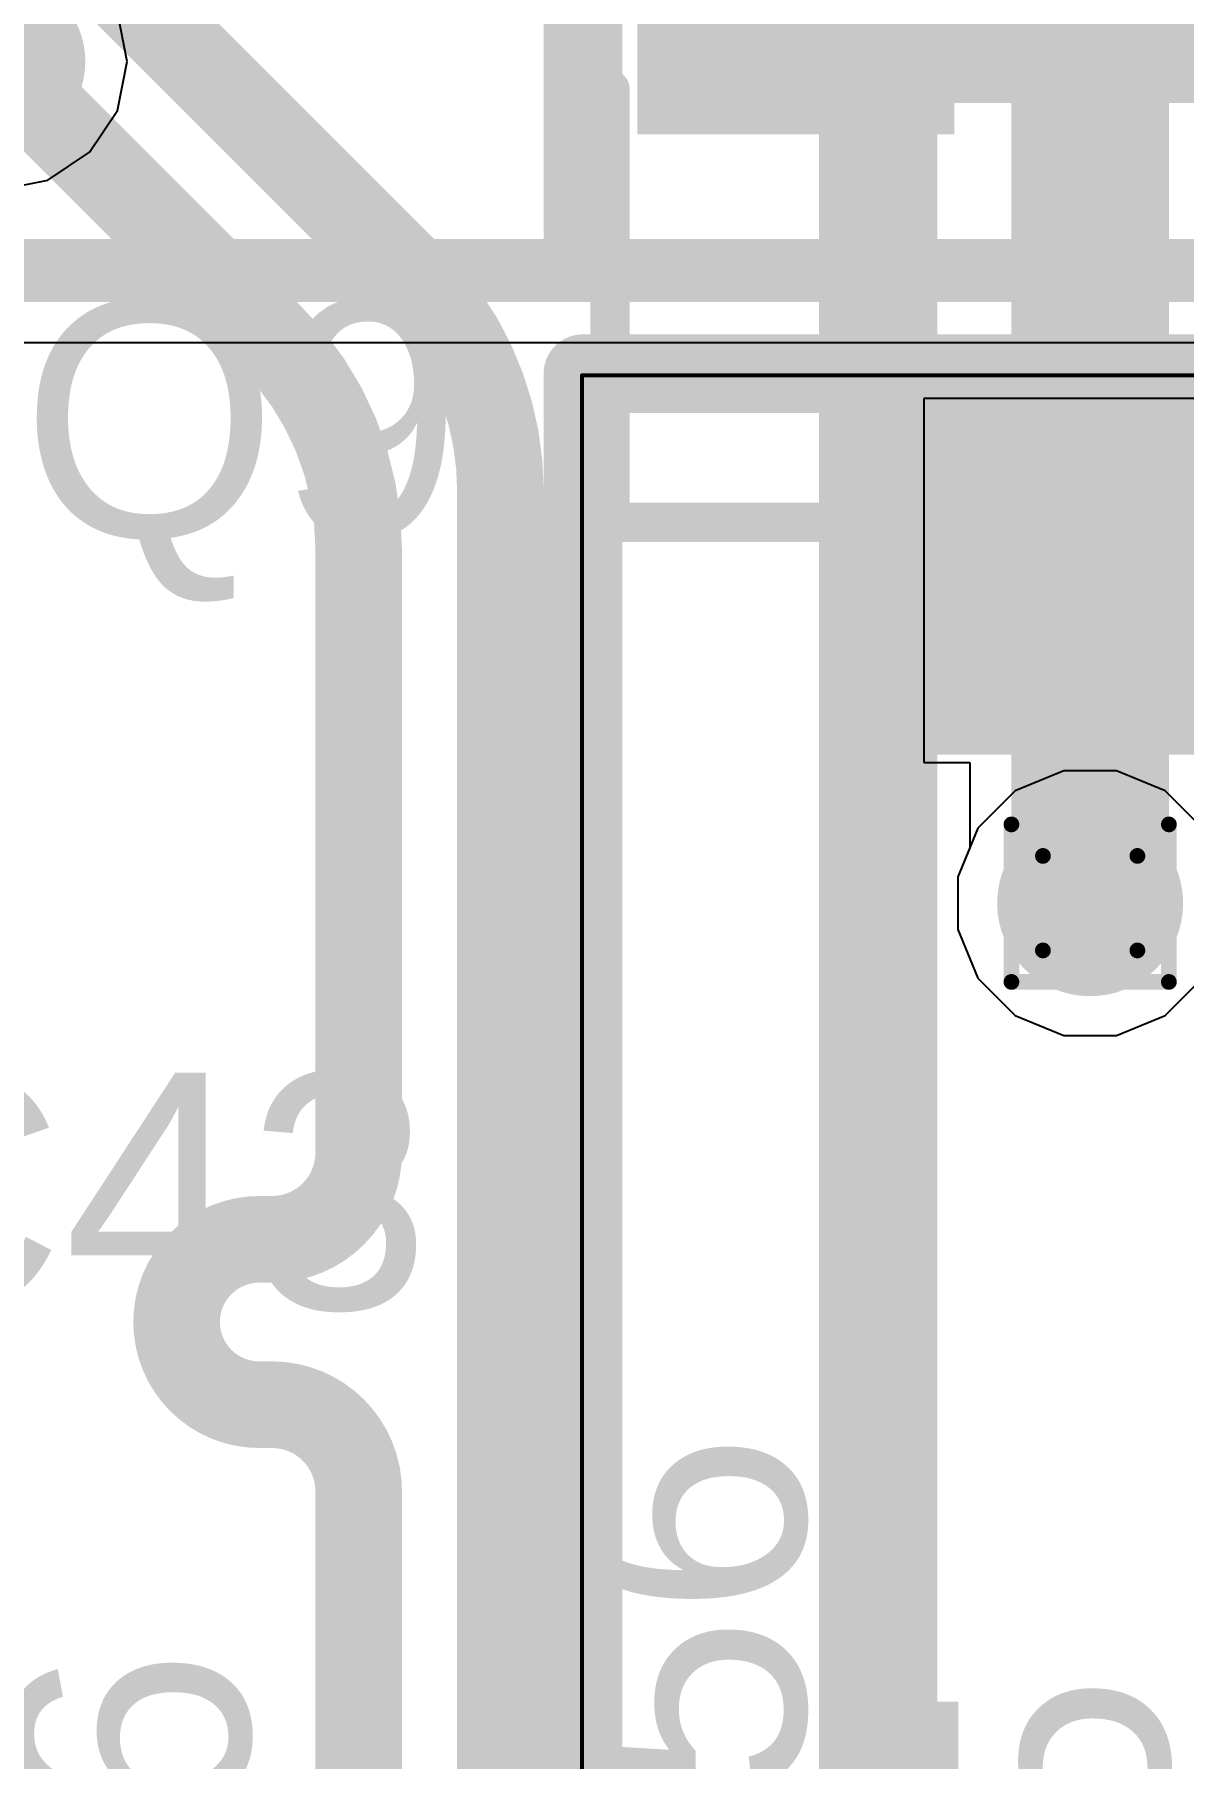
# Model space of a CAD drawing. Header units: inches. Extents: x -11 to 5433, y -4 to 5447.
# Drawn here: x 27.83 to 31.54, y 22.98 to 28.54 of the extents above; entities that cross this region are included whole.
import ezdxf

# ---------------------------------------------------------------- set-up
doc = ezdxf.new("R2010")
doc.units = ezdxf.units.IN
for name, color, linetype in [('Bottom Layer', 5, 'Continuous'), ('Drill Drawing', 1, 'Continuous'), ('Ground', 16, 'Continuous'), ('Mechanical 4', 56, 'Continuous'), ('Power', 76, 'Continuous'), ('Top Layer', 1, 'Continuous'), ('Top Overlay', 2, 'Continuous'), ('Top Paste', 8, 'Continuous'), ('Top Solder', 216, 'Continuous'), ('Via Holes', 16, 'Continuous')]:
    doc.layers.add(name, color=color, linetype=linetype)
doc.styles.add('Arial', font='', dxfattribs={"height": 0.2})
doc.styles.get('Arial').set_extended_font_data('Arial')

# ---------------------------------------------------------------- blocks, each defined once
blk = doc.blocks.new('S___23_114')
at = {"layer": 'Top Layer'}
for points in [[(-0.41000045, 1.46000089), (0.41000045, 1.46000089), (0.41000045, 0.54000019), (-0.41000045, 0.54000019)], [(-1.36000109, -0.54000019), (-0.54000019, -0.54000019), (-0.54000019, -1.46000089), (-1.36000109, -1.46000089)], [(0.54000019, -0.54000019), (1.36000109, -0.54000019), (1.36000109, -1.46000089), (0.54000019, -1.46000089)]]:
    blk.add_hatch(color=1, dxfattribs=at).paths.add_polyline_path(points)
at = {"layer": 'Top Paste'}
for points in [[(-0.41000045, 1.46000089), (0.41000045, 1.46000089), (0.41000045, 0.54000019), (-0.41000045, 0.54000019)], [(-1.36000109, -0.54000019), (-0.54000019, -0.54000019), (-0.54000019, -1.46000089), (-1.36000109, -1.46000089)], [(0.54000019, -0.54000019), (1.36000109, -0.54000019), (1.36000109, -1.46000089), (0.54000019, -1.46000089)]]:
    blk.add_hatch(color=8, dxfattribs=at).paths.add_polyline_path(points)
at = {"layer": 'Top Solder'}
for points in [[(-0.51160045, 1.56160089), (0.51160045, 1.56160089), (0.51160045, 0.43840019), (-0.51160045, 0.43840019)], [(-1.46160109, -0.43840019), (-0.43840019, -0.43840019), (-0.43840019, -1.56160089), (-1.46160109, -1.56160089)], [(0.43840019, -0.43840019), (1.46160109, -0.43840019), (1.46160109, -1.56160089), (0.43840019, -1.56160089)]]:
    blk.add_hatch(color=216, dxfattribs=at).paths.add_polyline_path(points)
at = {"layer": 'Top Overlay'}
for points in [[(-0.5588, 0.8128, 0.127, 0.127, 0), (-1.5494, 0.8128, 0.127, 0.127, 0)], [(-1.5494, 0.8128, 0.127, 0.127, 0), (-1.5494, -0.5841999999999999, 0.127, 0.127, 0)], [(1.5494, 0.8128, 0.127, 0.127, 0), (0.5588, 0.8128, 0.127, 0.127, 0)], [(1.5494, 0.8128, 0.127, 0.127, 0), (1.5494, -0.5841999999999999, 0.127, 0.127, 0)], [(0.3302, -0.7874, 0.127, 0.127, 0), (-0.3302, -0.7874, 0.127, 0.127, 0)], [(-1.6764, -1.0414, 0.127, 0.127, 0), (-1.6764, -1.2954, 0.127, 0.127, 0)], [(-1.5494, -1.1684, 0.127, 0.127, 0), (-1.6764, -1.0414, 0.127, 0.127, 0)], [(-1.5494, -1.1684, 0.127, 0.127, 0), (-1.6764, -1.2954, 0.127, 0.127, 0)]]:
    blk.add_lwpolyline(points, format="xyseb", dxfattribs=at)
for points in [[(-1.58115, 0.8128, 0.0635, 0.0635, 1), (-1.51765, 0.8128, 0.0635, 0.0635, 1)], [(-1.58115, 0.8128, 0.0635, 0.0635, 1), (-1.51765, 0.8128, 0.0635, 0.0635, 1)], [(-0.5905499999999999, 0.8128, 0.0635, 0.0635, 1), (-0.52705, 0.8128, 0.0635, 0.0635, 1)], [(0.52705, 0.8128, 0.0635, 0.0635, 1), (0.5905499999999999, 0.8128, 0.0635, 0.0635, 1)], [(1.51765, 0.8128, 0.0635, 0.0635, 1), (1.58115, 0.8128, 0.0635, 0.0635, 1)], [(1.51765, 0.8128, 0.0635, 0.0635, 1), (1.58115, 0.8128, 0.0635, 0.0635, 1)], [(-1.58115, -0.5841999999999999, 0.0635, 0.0635, 1), (-1.51765, -0.5841999999999999, 0.0635, 0.0635, 1)], [(1.51765, -0.5841999999999999, 0.0635, 0.0635, 1), (1.58115, -0.5841999999999999, 0.0635, 0.0635, 1)], [(-0.36195, -0.7874, 0.0635, 0.0635, 1), (-0.29845, -0.7874, 0.0635, 0.0635, 1)], [(0.29845, -0.7874, 0.0635, 0.0635, 1), (0.36195, -0.7874, 0.0635, 0.0635, 1)], [(-1.70815, -1.0414, 0.0635, 0.0635, 1), (-1.64465, -1.0414, 0.0635, 0.0635, 1)], [(-1.70815, -1.0414, 0.0635, 0.0635, 1), (-1.64465, -1.0414, 0.0635, 0.0635, 1)], [(-1.58115, -1.1684, 0.0635, 0.0635, 1), (-1.51765, -1.1684, 0.0635, 0.0635, 1)], [(-1.58115, -1.1684, 0.0635, 0.0635, 1), (-1.51765, -1.1684, 0.0635, 0.0635, 1)], [(-1.70815, -1.2954, 0.0635, 0.0635, 1), (-1.64465, -1.2954, 0.0635, 0.0635, 1)], [(-1.70815, -1.2954, 0.0635, 0.0635, 1), (-1.64465, -1.2954, 0.0635, 0.0635, 1)]]:
    blk.add_lwpolyline(points, format="xyseb", close=True, dxfattribs=at)

msp = doc.modelspace()

# ---------------------------------------------------------------- hatches: boundary and pattern name
at = {"layer": 'Bottom Layer'}
h = msp.add_hatch(color=5, dxfattribs=at)
edge = h.paths.add_edge_path()
edge.add_arc((31.23633326, 25.74251392), 0.2999994, 0, 360)
at = {"layer": 'Ground'}
h = msp.add_hatch(color=16, dxfattribs=at)
edge = h.paths.add_edge_path()
edge.add_arc((31.23633326, 25.74251392), 0.2999994, 0, 360)
at = {"layer": 'Power'}
h = msp.add_hatch(color=76, dxfattribs=at)
edge = h.paths.add_edge_path()
edge.add_arc((31.23633326, 25.74251392), 0.2999994, 0, 360)
at = {"layer": 'Top Layer'}
for points in [[(30.286706, 28.32342316), (30.99136803999999, 28.32342316), (30.99136803999999, 31.496), (30.286706, 31.496)], [(31.47397058, 28.32342316), (32.59670646, 28.32342316), (32.59670646, 30.29898944), (31.47397058, 30.29898944)]]:
    msp.add_hatch(color=1, dxfattribs=at).paths.add_polyline_path(points)
h = msp.add_hatch(color=1, dxfattribs=at)
edge = h.paths.add_edge_path()
edge.add_arc((31.23633326, 25.74251392), 0.2999994, 0, 360)
at = {"layer": 'Via Holes'}
h = msp.add_hatch(color=7, dxfattribs=at)
edge = h.paths.add_edge_path()
edge.add_arc((31.23633326, 25.74251392), 0.1499997, 0, 360)

# ---------------------------------------------------------------- linework, layer by layer
at = {"layer": 'Bottom Layer'}
for points in [[(30.55254748, 22.69612682, 0.3809999999999999, 0.3809999999999999, 0), (30.55254748, 30.40967502, 0.3809999999999999, 0.3809999999999999, 0)], [(31.23633326, 25.74251392, 0.508, 0.508, 0), (31.23633326, 30.36020598, 0.508, 0.508, 0)], [(27.17786538, 28.98295955999999, 0.2794, 0.2794, 0), (28.59292478, 27.56790016, 0.2794, 0.2794, 0)], [(28.04254234, 28.76485992, 0.2794, 0.2794, 0), (29.05012478, 27.75727748, 0.2794, 0.2794, 0)], [(29.05012478, 27.75727494, 0.2794, 0.2794, -0.198912367379658), (29.33393422, 27.07210232, 0.2794, 0.2794, 0)], [(28.59292478, 27.5679027, 0.2794, 0.2794, -0.0001927398257340895), (28.59345056, 27.56737438, 0.2794, 0.2794, 0)], [(28.59345056, 27.56737438, 0.2794, 0.2794, -0.1987120092663391), (28.87673422, 26.88272246, 0.2794, 0.2794, 0)], [(29.33393422, 18.57300578, 0.2794, 0.2794, 0), (29.33393422, 27.07210232, 0.2794, 0.2794, 0)], [(28.87673422, 25.90175414, 0.2794, 0.2794, 0), (28.87673422, 26.88272246, 0.2794, 0.2794, 0)], [(28.87673422, 24.9378597, 0.2794, 0.2794, 0), (28.87673422, 25.90175414, 0.2794, 0.2794, 0)], [(28.87673422, 24.9378597, 0.2794, 0.2794, -0.4142135623730951), (28.59733422, 24.6584597, 0.2794, 0.2794, 0)], [(28.55599318, 24.1250597, 0.2794, 0.2794, -0.9999999999999999), (28.55599318, 24.6584597, 0.2794, 0.2794, 0)], [(28.55599318, 24.6584597, 0.2794, 0.2794, 0), (28.59733422, 24.6584597, 0.2794, 0.2794, 0)], [(28.55599318, 24.1250597, 0.2794, 0.2794, 0), (28.59733422, 24.1250597, 0.2794, 0.2794, 0)], [(28.59733422, 24.1250597, 0.2794, 0.2794, -0.4142135623730951), (28.87673422, 23.8456597, 0.2794, 0.2794, 0)], [(28.87673422, 23.705947, 0.2794, 0.2794, 0), (28.87673422, 23.8456597, 0.2794, 0.2794, 0)], [(28.87673422, 18.7623831, 0.2794, 0.2794, 0), (28.87673422, 23.705947, 0.2794, 0.2794, 0)]]:
    msp.add_lwpolyline(points, format="xyseb", dxfattribs=at)
for points in [[(28.98027477999999, 27.75727748, 0.1397, 0.1397, 1), (29.11997478, 27.75727748, 0.1397, 0.1397, 1)], [(28.98027477999999, 27.75727494, 0.1397, 0.1397, 1), (29.11997478, 27.75727494, 0.1397, 0.1397, 1)], [(28.52307477999999, 27.5679027, 0.1397, 0.1397, 1), (28.66277478, 27.5679027, 0.1397, 0.1397, 1)], [(28.52307477999999, 27.56790016, 0.1397, 0.1397, 1), (28.66277478, 27.56790016, 0.1397, 0.1397, 1)], [(28.52360056, 27.56737438, 0.1397, 0.1397, 1), (28.66330056, 27.56737438, 0.1397, 0.1397, 1)], [(28.52360056, 27.56737438, 0.1397, 0.1397, 1), (28.66330056, 27.56737438, 0.1397, 0.1397, 1)], [(29.26408422, 27.07210232, 0.1397, 0.1397, 1), (29.40378422, 27.07210232, 0.1397, 0.1397, 1)], [(29.26408422, 27.07210232, 0.1397, 0.1397, 1), (29.40378422, 27.07210232, 0.1397, 0.1397, 1)], [(28.80688422, 26.88272246, 0.1397, 0.1397, 1), (28.94658422, 26.88272246, 0.1397, 0.1397, 1)], [(28.80688422, 26.88272246, 0.1397, 0.1397, 1), (28.94658422, 26.88272246, 0.1397, 0.1397, 1)], [(28.80688422, 25.90175414, 0.1397, 0.1397, 1), (28.94658422, 25.90175414, 0.1397, 0.1397, 1)], [(28.80688422, 25.90175414, 0.1397, 0.1397, 1), (28.94658422, 25.90175414, 0.1397, 0.1397, 1)], [(31.10933326, 25.74251392, 0.254, 0.254, 1), (31.36333326, 25.74251392, 0.254, 0.254, 1)], [(28.80688422, 24.9378597, 0.1397, 0.1397, 1), (28.94658422, 24.9378597, 0.1397, 0.1397, 1)], [(28.80688422, 24.9378597, 0.1397, 0.1397, 1), (28.94658422, 24.9378597, 0.1397, 0.1397, 1)], [(28.48614318, 24.6584597, 0.1397, 0.1397, 1), (28.62584318, 24.6584597, 0.1397, 0.1397, 1)], [(28.48614318, 24.6584597, 0.1397, 0.1397, 1), (28.62584318, 24.6584597, 0.1397, 0.1397, 1)], [(28.52748422, 24.6584597, 0.1397, 0.1397, 1), (28.66718422, 24.6584597, 0.1397, 0.1397, 1)], [(28.52748422, 24.6584597, 0.1397, 0.1397, 1), (28.66718422, 24.6584597, 0.1397, 0.1397, 1)], [(28.48614318, 24.1250597, 0.1397, 0.1397, 1), (28.62584318, 24.1250597, 0.1397, 0.1397, 1)], [(28.48614318, 24.1250597, 0.1397, 0.1397, 1), (28.62584318, 24.1250597, 0.1397, 0.1397, 1)], [(28.52748422, 24.1250597, 0.1397, 0.1397, 1), (28.66718422, 24.1250597, 0.1397, 0.1397, 1)], [(28.52748422, 24.1250597, 0.1397, 0.1397, 1), (28.66718422, 24.1250597, 0.1397, 0.1397, 1)], [(28.80688422, 23.8456597, 0.1397, 0.1397, 1), (28.94658422, 23.8456597, 0.1397, 0.1397, 1)], [(28.80688422, 23.8456597, 0.1397, 0.1397, 1), (28.94658422, 23.8456597, 0.1397, 0.1397, 1)], [(28.80688422, 23.705947, 0.1397, 0.1397, 1), (28.94658422, 23.705947, 0.1397, 0.1397, 1)], [(28.80688422, 23.705947, 0.1397, 0.1397, 1), (28.94658422, 23.705947, 0.1397, 0.1397, 1)]]:
    msp.add_lwpolyline(points, format="xyseb", close=True, dxfattribs=at)
at = {"layer": 'Drill Drawing'}
for points in [[(30.98233326, 25.99651392, 0.0508, 0.0508, 0), (31.49033326, 25.99651392, 0.0508, 0.0508, 0)], [(30.98233326, 25.48851392, 0.0508, 0.0508, 0), (30.98233326, 25.99651392, 0.0508, 0.0508, 0)], [(31.49033326, 25.48851392, 0.0508, 0.0508, 0), (31.49033326, 25.99651392, 0.0508, 0.0508, 0)], [(31.08393326, 25.89491392, 0.0508, 0.0508, 0), (31.38873326, 25.89491392, 0.0508, 0.0508, 0)], [(31.08393326, 25.59011392, 0.0508, 0.0508, 0), (31.08393326, 25.89491392, 0.0508, 0.0508, 0)], [(31.38873326, 25.59011392, 0.0508, 0.0508, 0), (31.38873326, 25.89491392, 0.0508, 0.0508, 0)], [(31.08393326, 25.59011392, 0.0508, 0.0508, 0), (31.38873326, 25.59011392, 0.0508, 0.0508, 0)], [(30.98233326, 25.48851392, 0.0508, 0.0508, 0), (31.49033326, 25.48851392, 0.0508, 0.0508, 0)]]:
    msp.add_lwpolyline(points, format="xyseb", dxfattribs=at)
for points in [[(30.96963326, 25.99651392, 0.0254, 0.0254, 1), (30.99503326, 25.99651392, 0.0254, 0.0254, 1)], [(30.96963326, 25.99651392, 0.0254, 0.0254, 1), (30.99503326, 25.99651392, 0.0254, 0.0254, 1)], [(31.47763326, 25.99651392, 0.0254, 0.0254, 1), (31.50303326, 25.99651392, 0.0254, 0.0254, 1)], [(31.47763326, 25.99651392, 0.0254, 0.0254, 1), (31.50303326, 25.99651392, 0.0254, 0.0254, 1)], [(31.07123326, 25.89491392, 0.0254, 0.0254, 1), (31.09663326, 25.89491392, 0.0254, 0.0254, 1)], [(31.07123326, 25.89491392, 0.0254, 0.0254, 1), (31.09663326, 25.89491392, 0.0254, 0.0254, 1)], [(31.37603326, 25.89491392, 0.0254, 0.0254, 1), (31.40143326, 25.89491392, 0.0254, 0.0254, 1)], [(31.37603326, 25.89491392, 0.0254, 0.0254, 1), (31.40143326, 25.89491392, 0.0254, 0.0254, 1)], [(31.07123326, 25.59011392, 0.0254, 0.0254, 1), (31.09663326, 25.59011392, 0.0254, 0.0254, 1)], [(31.07123326, 25.59011392, 0.0254, 0.0254, 1), (31.09663326, 25.59011392, 0.0254, 0.0254, 1)], [(31.37603326, 25.59011392, 0.0254, 0.0254, 1), (31.40143326, 25.59011392, 0.0254, 0.0254, 1)], [(31.37603326, 25.59011392, 0.0254, 0.0254, 1), (31.40143326, 25.59011392, 0.0254, 0.0254, 1)], [(30.96963326, 25.48851392, 0.0254, 0.0254, 1), (30.99503326, 25.48851392, 0.0254, 0.0254, 1)], [(30.96963326, 25.48851392, 0.0254, 0.0254, 1), (30.99503326, 25.48851392, 0.0254, 0.0254, 1)], [(31.47763326, 25.48851392, 0.0254, 0.0254, 1), (31.50303326, 25.48851392, 0.0254, 0.0254, 1)], [(31.47763326, 25.48851392, 0.0254, 0.0254, 1), (31.50303326, 25.48851392, 0.0254, 0.0254, 1)]]:
    msp.add_lwpolyline(points, format="xyseb", close=True, dxfattribs=at)
at = {"layer": 'Ground'}
for p, q in [((28.12981928, 28.45708304), (28.09827756, 28.61565269999999)), ((28.09827756, 28.29851338), (28.12981928, 28.45708304)), ((28.00845554, 28.16408388), (28.09827756, 28.29851338)), ((27.87402604, 28.07426186), (28.00845554, 28.16408388)), ((27.72227628, 28.0440765), (27.87402604, 28.07426186)), ((31.1513982, 26.16951332), (30.99445922, 26.10450456)), ((31.32126832, 26.16951332), (31.1513982, 26.16951332)), ((31.4782073, 26.10450456), (31.32126832, 26.16951332)), ((30.99445922, 26.10450456), (30.87434262, 25.98438796)), ((31.5983239, 25.98438796), (31.4782073, 26.10450456)), ((30.87434262, 25.98438796), (30.80933386, 25.82744898)), ((30.80933386, 25.82744898), (30.80933386, 25.65757886)), ((30.80933386, 25.65757886), (30.87434262, 25.50063988)), ((30.87434262, 25.50063988), (30.99445922, 25.38052328)), ((31.4782073, 25.38052328), (31.5983239, 25.50063988)), ((30.99445922, 25.38052328), (31.1513982, 25.31551452)), ((31.32126832, 25.31551452), (31.4782073, 25.38052328)), ((31.1513982, 25.31551452), (31.32126832, 25.31551452))]:
    msp.add_line(p, q, dxfattribs=at)
msp.add_lwpolyline([(27.71545638, 28.66028304, 0.1524, 0.1524, -0.9999999999999999), (27.71545638, 28.25388304, 0.1524, 0.1524, 0)], format="xyseb", dxfattribs=at)
at = {"layer": 'Mechanical 4'}
for points in [[(29.59998906, 27.83101368, 0.254, 0.254, 0), (29.59998906, 30.93968412, 0.254, 0.254, 0)], [(29.59998906, 12.550013, 0.254, 0.254, 0), (29.59998906, 27.45001368, 0.254, 0.254, 0)], [(29.59998906, 27.45001368, 0.254, 0.254, 0), (56.39999133999999, 27.45001368, 0.254, 0.254, 0)], [(29.59718998, 27.44498956, 0.0127, 0.0127, 0), (56.39719226, 27.44498956, 0.0127, 0.0127, 0)], [(29.59718998, 12.54498888, 0.0127, 0.0127, 0), (29.59718998, 27.44498956, 0.0127, 0.0127, 0)]]:
    msp.add_lwpolyline(points, format="xyseb", dxfattribs=at)
for points in [[(29.53648906, 27.83101368, 0.127, 0.127, 1), (29.66348906, 27.83101368, 0.127, 0.127, 1)], [(29.53648906, 27.45001368, 0.127, 0.127, 1), (29.66348906, 27.45001368, 0.127, 0.127, 1)], [(29.53648906, 27.45001368, 0.127, 0.127, 1), (29.66348906, 27.45001368, 0.127, 0.127, 1)], [(29.59401498, 27.44498956, 0.00635, 0.00635, 1), (29.60036497999999, 27.44498956, 0.00635, 0.00635, 1)], [(29.59401498, 27.44498956, 0.00635, 0.00635, 1), (29.60036497999999, 27.44498956, 0.00635, 0.00635, 1)]]:
    msp.add_lwpolyline(points, format="xyseb", close=True, dxfattribs=at)
at = {"layer": 'Power'}
for p, q in [((31.1513982, 26.16951332), (30.99445922, 26.10450456)), ((31.32126832, 26.16951332), (31.1513982, 26.16951332)), ((31.4782073, 26.10450456), (31.32126832, 26.16951332)), ((30.99445922, 26.10450456), (30.87434262, 25.98438796)), ((31.5983239, 25.98438796), (31.4782073, 26.10450456)), ((30.87434262, 25.98438796), (30.80933386, 25.82744898)), ((30.80933386, 25.82744898), (30.80933386, 25.65757886)), ((30.80933386, 25.65757886), (30.87434262, 25.50063988)), ((30.87434262, 25.50063988), (30.99445922, 25.38052328)), ((31.4782073, 25.38052328), (31.5983239, 25.50063988)), ((30.99445922, 25.38052328), (31.1513982, 25.31551452)), ((31.32126832, 25.31551452), (31.4782073, 25.38052328)), ((31.1513982, 25.31551452), (31.32126832, 25.31551452))]:
    msp.add_line(p, q, dxfattribs=at)
at = {"layer": 'Top Layer'}
for p, q in [((24.80010026, 27.55034622), (32.596709, 27.55034622)), ((31.77370582, 27.37042277999999), (30.69970746, 27.37042277999999)), ((30.69970746, 27.37042277999999), (30.69970746, 26.19642462)), ((30.69970746, 26.19642462), (30.8478682, 26.19642462)), ((30.8478682, 26.19642462), (30.8478682, 25.92047648)), ((30.8478682, 25.92047648), (30.80933386, 25.82744898)), ((30.80933386, 25.82744898), (30.80933386, 25.65757886)), ((30.80933386, 25.65757886), (30.87434262, 25.50063988)), ((30.87434262, 25.50063988), (30.99445922, 25.38052328)), ((31.4782073, 25.38052328), (31.5983239, 25.50063988)), ((30.99445922, 25.38052328), (31.1513982, 25.31551452)), ((31.32126832, 25.31551452), (31.4782073, 25.38052328)), ((31.1513982, 25.31551452), (31.32126832, 25.31551452))]:
    msp.add_line(p, q, dxfattribs=at)
for points in [[(20.50077942, 27.78342424, 0.2032, 0.2032, 0), (32.596709, 27.78342424, 0.2032, 0.2032, 0)], [(31.23633326, 25.74251392, 0.508, 0.508, 0), (31.23633326, 26.7834237, 0.508, 0.508, 0)], [(31.23633326, 26.7834237, 0.254, 0.254, 0), (31.23670664, 26.7834237, 0.254, 0.254, 0)]]:
    msp.add_lwpolyline(points, format="xyseb", dxfattribs=at)
for points in [[(31.10933326, 26.7834237, 0.254, 0.254, 1), (31.36333326, 26.7834237, 0.254, 0.254, 1)], [(31.17283325999999, 26.7834237, 0.127, 0.127, 1), (31.29983326, 26.7834237, 0.127, 0.127, 1)], [(31.17320664, 26.7834237, 0.127, 0.127, 1), (31.30020664, 26.7834237, 0.127, 0.127, 1)], [(31.10933326, 25.74251392, 0.254, 0.254, 1), (31.36333326, 25.74251392, 0.254, 0.254, 1)]]:
    msp.add_lwpolyline(points, format="xyseb", close=True, dxfattribs=at)

# ---------------------------------------------------------------- block references
at = {"rotation": 180}
msp.add_blockref('S___23_114', (31.23670664, 27.78342424), dxfattribs=at)

# ---------------------------------------------------------------- texts
at = {"layer": 'Top Overlay', "style": 'Arial'}
for s, p in [('Q9', (27.78780574, 26.92412446)), ('C43', (27.15633126, 24.43377638))]:
    msp.add_text(s, height=0.7619999999999999, dxfattribs=at).set_placement(p)
for s, p in [('C56', (30.31629954, 22.0841062)), ('C46', (28.52407554, 21.3871302)), ('R35', (31.49003862, 21.30262694))]:
    msp.add_text(s, height=0.7619999999999999, rotation=90, dxfattribs=at).set_placement(p)

doc.saveas('drawing.dxf')
